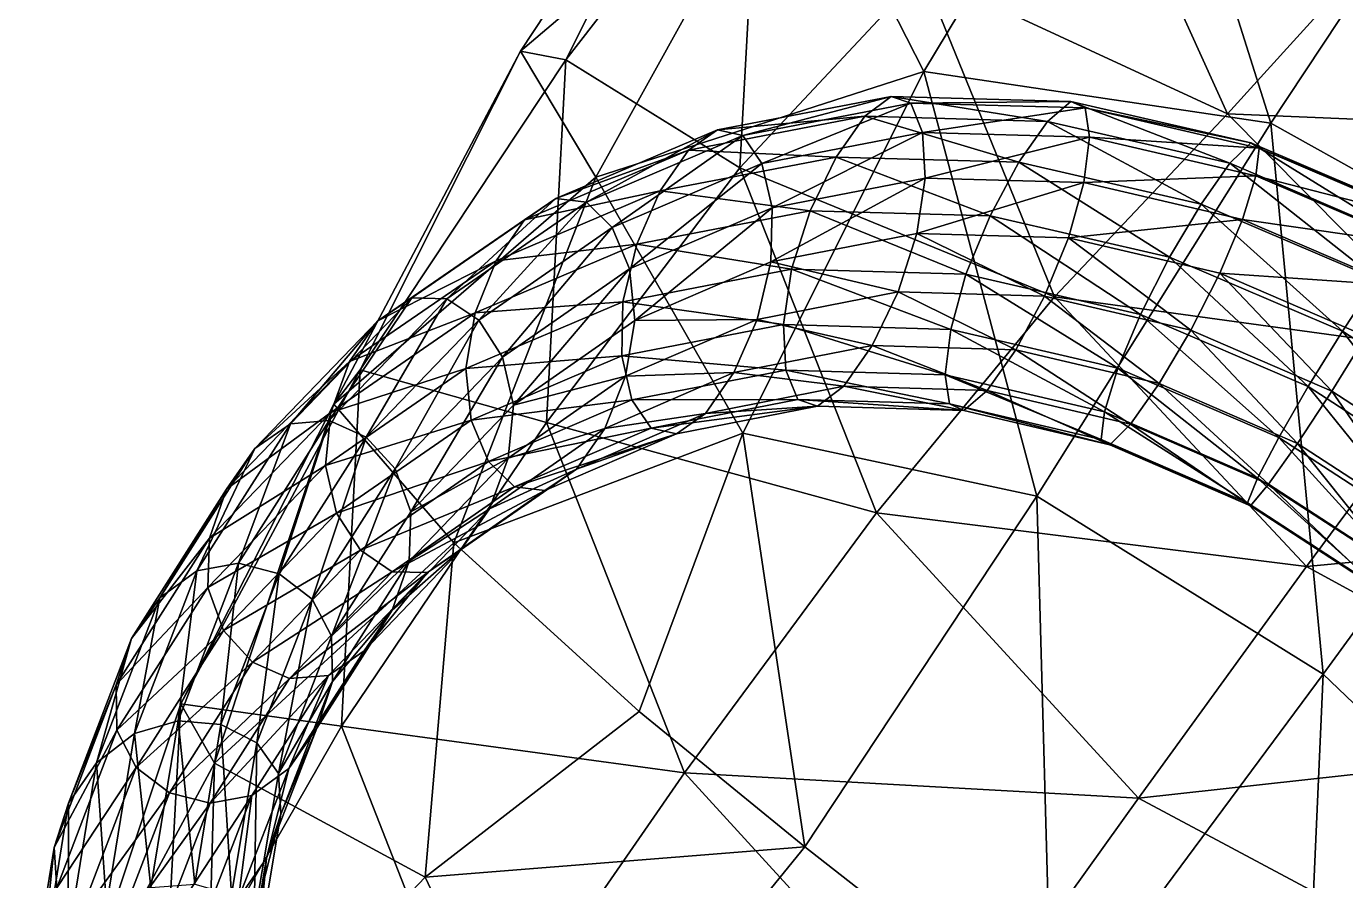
# Model space of a CAD drawing. Extents: x -1.06 to 1.06, y -0.71 to 0.87.
# Drawn here: x -1.055 to -0.7287, y -0.1932 to 0.0182 of the extents above; entities that cross this region are included whole.
import ezdxf

# ---------------------------------------------------------------- set-up
doc = ezdxf.new("R2010")
doc.units = 0

msp = doc.modelspace()

# ---------------------------------------------------------------- linework, layer by layer
for points in [[(-0.83305, 0.00705, 1.13352), (-0.86494, 0.06978, 1.38153), (-0.77936, 0.09611, 1.3518)], [(-0.74716, -0.0057, 1.11317), (-0.83305, 0.00705, 1.13352), (-0.77936, 0.09611, 1.3518)], [(-0.74716, -0.0057, 1.11317), (-0.77936, 0.09611, 1.3518), (-0.68787, 0.08399, 1.33219)], [(-0.86494, 0.06978, 1.38153), (-0.93282, 0.01204, 1.41786), (-0.88138, 0.09001, 1.63383)], [(-0.93282, 0.01204, 1.41786), (-0.92159, 0.00993, 1.67221), (-0.88138, 0.09001, 1.63383)], [(-0.88138, 0.09001, 1.63383), (-0.92159, 0.00993, 1.67221), (-0.87367, 0.07178, 1.85067)], [(-0.66729, -0.0503, 1.10553), (-0.74716, -0.0057, 1.11317), (-0.68787, 0.08399, 1.33219)], [(-0.91419, -0.0191, 1.15972), (-0.93282, 0.01204, 1.41786), (-0.86494, 0.06978, 1.38153)], [(-0.92159, 0.00993, 1.67221), (-0.87853, -0.01681, 1.88276), (-0.87367, 0.07178, 1.85067)], [(-0.83305, 0.00705, 1.13352), (-0.91419, -0.0191, 1.15972), (-0.86494, 0.06978, 1.38153)], [(-0.87367, 0.07178, 1.85067), (-0.87853, -0.01681, 1.88276), (-0.83337, 0.03152, 2.01454)], [(-0.83337, 0.03152, 2.01454), (-0.7579, -0.00339, 2.11817), (-0.78881, 0.06491, 2.09841)], [(-0.78881, 0.06491, 2.09841), (-0.7579, -0.00339, 2.11817), (-0.71544, 0.04339, 2.15685)], [(-0.7579, -0.00339, 2.11817), (-0.65746, -0.00764, 2.16675), (-0.71544, 0.04339, 2.15685)], [(-0.87853, -0.01681, 1.88276), (-0.80071, -0.04872, 2.03551), (-0.83337, 0.03152, 2.01454)], [(-0.83337, 0.03152, 2.01454), (-0.80071, -0.04872, 2.03551), (-0.7579, -0.00339, 2.11817)], [(-0.91419, -0.0191, 1.15972), (-0.97899, -0.0753, 1.1924), (-0.93282, 0.01204, 1.41786)], [(-0.97899, -0.0753, 1.1924), (-0.97243, -0.06675, 1.45643), (-0.93282, 0.01204, 1.41786)], [(-0.93282, 0.01204, 1.41786), (-0.97243, -0.06675, 1.45643), (-0.92159, 0.00993, 1.67221)], [(-0.97243, -0.06675, 1.45643), (-0.92635, -0.07979, 1.70509), (-0.92159, 0.00993, 1.67221)], [(-0.92159, 0.00993, 1.67221), (-0.92635, -0.07979, 1.70509), (-0.87853, -0.01681, 1.88276)], [(-0.87783, -0.08244, 0.94705), (-0.91419, -0.0191, 1.15972), (-0.83305, 0.00705, 1.13352)], [(-0.8051, -0.09803, 0.92313), (-0.87783, -0.08244, 0.94705), (-0.83305, 0.00705, 1.13352)], [(-0.8051, -0.09803, 0.92313), (-0.83305, 0.00705, 1.13352), (-0.74716, -0.0057, 1.11317)], [(-0.84763, -0.00402, 1.07804), (-0.88406, -0.00737, 1.11638), (-0.84114, 0.0009, 1.10276)], [(-0.84114, 0.0009, 1.10276), (-0.88406, -0.00737, 1.11638), (-0.87778, -0.00879, 1.13316)], [(-0.84114, 0.0009, 1.10276), (-0.87778, -0.00879, 1.13316), (-0.83623, -0.00077, 1.11996)], [(-0.80244, -0.00529, 1.06712), (-0.84763, -0.00402, 1.07804), (-0.84114, 0.0009, 1.10276)], [(-0.80244, -0.00529, 1.06712), (-0.84114, 0.0009, 1.10276), (-0.79665, -0.00035, 1.09204)], [(-0.79665, -0.00035, 1.09204), (-0.84114, 0.0009, 1.10276), (-0.83623, -0.00077, 1.11996)], [(-0.83623, -0.00077, 1.11996), (-0.87778, -0.00879, 1.13316), (-0.87308, -0.01574, 1.14096)], [(-0.83623, -0.00077, 1.11996), (-0.87308, -0.01574, 1.14096), (-0.83332, -0.00803, 1.12835)], [(-0.79665, -0.00035, 1.09204), (-0.83623, -0.00077, 1.11996), (-0.79314, -0.00198, 1.10961)], [(-0.79314, -0.00198, 1.10961), (-0.83623, -0.00077, 1.11996), (-0.83332, -0.00803, 1.12835)], [(-0.79314, -0.00198, 1.10961), (-0.83332, -0.00803, 1.12835), (-0.79209, -0.0092, 1.11846)], [(-0.7573, -0.01566, 1.05936), (-0.80244, -0.00529, 1.06712), (-0.79665, -0.00035, 1.09204)], [(-0.7573, -0.01566, 1.05936), (-0.79665, -0.00035, 1.09204), (-0.75218, -0.01057, 1.08445)], [(-0.75218, -0.01057, 1.08445), (-0.79665, -0.00035, 1.09204), (-0.79314, -0.00198, 1.10961)], [(-0.75006, -0.0119, 1.1023), (-0.79314, -0.00198, 1.10961), (-0.79209, -0.0092, 1.11846)], [(-0.75218, -0.01057, 1.08445), (-0.79314, -0.00198, 1.10961), (-0.75006, -0.0119, 1.1023)], [(-0.84763, -0.00402, 1.07804), (-0.89123, -0.01242, 1.09186), (-0.88406, -0.00737, 1.11638)], [(-0.85467, -0.01413, 1.04984), (-0.89123, -0.01242, 1.09186), (-0.84763, -0.00402, 1.07804)], [(-0.80951, -0.0154, 1.03891), (-0.85467, -0.01413, 1.04984), (-0.84763, -0.00402, 1.07804)], [(-0.80951, -0.0154, 1.03891), (-0.84763, -0.00402, 1.07804), (-0.80244, -0.00529, 1.06712)], [(-0.76441, -0.02578, 1.0311), (-0.80951, -0.0154, 1.03891), (-0.80244, -0.00529, 1.06712)], [(-0.73424, -0.14213, 0.91173), (-0.8051, -0.09803, 0.92313), (-0.74716, -0.0057, 1.11317)], [(-0.76441, -0.02578, 1.0311), (-0.80244, -0.00529, 1.06712), (-0.7573, -0.01566, 1.05936)], [(-0.80071, -0.04872, 2.03551), (-0.69923, -0.06265, 2.12704), (-0.7579, -0.00339, 2.11817)], [(-0.7579, -0.00339, 2.11817), (-0.69923, -0.06265, 2.12704), (-0.65746, -0.00764, 2.16675)], [(-0.73424, -0.14213, 0.91173), (-0.74716, -0.0057, 1.11317), (-0.66729, -0.0503, 1.10553)], [(-0.89123, -0.01242, 1.09186), (-0.92402, -0.02438, 1.1323), (-0.88406, -0.00737, 1.11638)], [(-0.88406, -0.00737, 1.11638), (-0.92402, -0.02438, 1.1323), (-0.91647, -0.0253, 1.14859)], [(-0.88406, -0.00737, 1.11638), (-0.91647, -0.0253, 1.14859), (-0.87778, -0.00879, 1.13316)], [(-0.87778, -0.00879, 1.13316), (-0.91647, -0.0253, 1.14859), (-0.91008, -0.03158, 1.15574)], [(-0.87778, -0.00879, 1.13316), (-0.91008, -0.03158, 1.15574), (-0.87308, -0.01574, 1.14096)], [(-0.83332, -0.00803, 1.12835), (-0.87308, -0.01574, 1.14096), (-0.87056, -0.02667, 1.13927)], [(-0.83332, -0.00803, 1.12835), (-0.87056, -0.02667, 1.13927), (-0.83273, -0.01931, 1.12728)], [(-0.79209, -0.0092, 1.11846), (-0.83332, -0.00803, 1.12835), (-0.83273, -0.01931, 1.12728)], [(-0.79209, -0.0092, 1.11846), (-0.83273, -0.01931, 1.12728), (-0.79348, -0.02043, 1.11789)], [(-0.75087, -0.01873, 1.11151), (-0.79209, -0.0092, 1.11846), (-0.79348, -0.02043, 1.11789)], [(-0.75006, -0.0119, 1.1023), (-0.79209, -0.0092, 1.11846), (-0.75087, -0.01873, 1.11151)], [(-0.89825, -0.02252, 1.06364), (-0.93182, -0.02967, 1.10799), (-0.89123, -0.01242, 1.09186)], [(-0.89123, -0.01242, 1.09186), (-0.93182, -0.02967, 1.10799), (-0.92402, -0.02438, 1.1323)], [(-0.85467, -0.01413, 1.04984), (-0.89825, -0.02252, 1.06364), (-0.89123, -0.01242, 1.09186)], [(-0.71387, -0.03426, 1.05492), (-0.7573, -0.01566, 1.05936), (-0.75218, -0.01057, 1.08445)], [(-0.71387, -0.03426, 1.05492), (-0.75218, -0.01057, 1.08445), (-0.70939, -0.02889, 1.08012)], [(-0.70939, -0.02889, 1.08012), (-0.75218, -0.01057, 1.08445), (-0.75006, -0.0119, 1.1023)], [(-0.70861, -0.02967, 1.09816), (-0.75006, -0.0119, 1.1023), (-0.75087, -0.01873, 1.11151)], [(-0.70939, -0.02889, 1.08012), (-0.75006, -0.0119, 1.1023), (-0.70861, -0.02967, 1.09816)], [(-0.87308, -0.01574, 1.14096), (-0.91008, -0.03158, 1.15574), (-0.90579, -0.0418, 1.15332)], [(-0.87308, -0.01574, 1.14096), (-0.90579, -0.0418, 1.15332), (-0.87056, -0.02667, 1.13927)], [(-0.8611, -0.02741, 1.02291), (-0.89825, -0.02252, 1.06364), (-0.85467, -0.01413, 1.04984)], [(-0.81664, -0.02867, 1.01212), (-0.8611, -0.02741, 1.02291), (-0.85467, -0.01413, 1.04984)], [(-0.81664, -0.02867, 1.01212), (-0.85467, -0.01413, 1.04984), (-0.80951, -0.0154, 1.03891)], [(-0.77223, -0.03891, 1.00438), (-0.81664, -0.02867, 1.01212), (-0.80951, -0.0154, 1.03891)], [(-0.77223, -0.03891, 1.00438), (-0.80951, -0.0154, 1.03891), (-0.76441, -0.02578, 1.0311)], [(-0.72102, -0.04436, 1.02661), (-0.76441, -0.02578, 1.0311), (-0.7573, -0.01566, 1.05936)], [(-0.72102, -0.04436, 1.02661), (-0.7573, -0.01566, 1.05936), (-0.71387, -0.03426, 1.05492)], [(-0.94928, -0.10959, 0.96331), (-0.97899, -0.0753, 1.1924), (-0.91419, -0.0191, 1.15972)], [(-0.87783, -0.08244, 0.94705), (-0.94928, -0.10959, 0.96331), (-0.91419, -0.0191, 1.15972)], [(-0.92635, -0.07979, 1.70509), (-0.84471, -0.10215, 1.90452), (-0.87853, -0.01681, 1.88276)], [(-0.87853, -0.01681, 1.88276), (-0.84471, -0.10215, 1.90452), (-0.80071, -0.04872, 2.03551)], [(-0.83273, -0.01931, 1.12728), (-0.87056, -0.02667, 1.13927), (-0.87086, -0.04006, 1.12756)], [(-0.83273, -0.01931, 1.12728), (-0.87086, -0.04006, 1.12756), (-0.83473, -0.03301, 1.11613)], [(-0.79348, -0.02043, 1.11789), (-0.83273, -0.01931, 1.12728), (-0.83473, -0.03301, 1.11613)], [(-0.75087, -0.01873, 1.11151), (-0.79348, -0.02043, 1.11789), (-0.75422, -0.02954, 1.11128)], [(-0.71117, -0.03577, 1.10757), (-0.75087, -0.01873, 1.11151), (-0.75422, -0.02954, 1.11128)], [(-0.70861, -0.02967, 1.09816), (-0.75087, -0.01873, 1.11151), (-0.71117, -0.03577, 1.10757)], [(-0.90403, -0.03569, 1.03647), (-0.93884, -0.03977, 1.07971), (-0.89825, -0.02252, 1.06364)], [(-0.89825, -0.02252, 1.06364), (-0.93884, -0.03977, 1.07971), (-0.93182, -0.02967, 1.10799)], [(-0.8611, -0.02741, 1.02291), (-0.90403, -0.03569, 1.03647), (-0.89825, -0.02252, 1.06364)], [(-0.79348, -0.02043, 1.11789), (-0.83473, -0.03301, 1.11613), (-0.79726, -0.03409, 1.10717)], [(-0.75422, -0.02954, 1.11128), (-0.79348, -0.02043, 1.11789), (-0.79726, -0.03409, 1.10717)], [(-0.93182, -0.02967, 1.10799), (-0.95968, -0.049, 1.14982), (-0.92402, -0.02438, 1.1323)], [(-0.92402, -0.02438, 1.1323), (-0.95968, -0.049, 1.14982), (-0.95099, -0.04918, 1.16559)], [(-0.92402, -0.02438, 1.1323), (-0.95099, -0.04918, 1.16559), (-0.91647, -0.0253, 1.14859)], [(-0.91647, -0.0253, 1.14859), (-0.95099, -0.04918, 1.16559), (-0.94312, -0.05449, 1.17201)], [(-0.91647, -0.0253, 1.14859), (-0.94312, -0.05449, 1.17201), (-0.91008, -0.03158, 1.15574)], [(-0.72951, -0.05724, 0.99991), (-0.77223, -0.03891, 1.00438), (-0.76441, -0.02578, 1.0311)], [(-0.72951, -0.05724, 0.99991), (-0.76441, -0.02578, 1.0311), (-0.72102, -0.04436, 1.02661)], [(-0.87056, -0.02667, 1.13927), (-0.90579, -0.0418, 1.15332), (-0.90449, -0.05456, 1.14095)], [(-0.87056, -0.02667, 1.13927), (-0.90449, -0.05456, 1.14095), (-0.87086, -0.04006, 1.12756)], [(-0.86578, -0.04187, 1.00195), (-0.90403, -0.03569, 1.03647), (-0.8611, -0.02741, 1.02291)], [(-0.8226, -0.04311, 0.99146), (-0.86578, -0.04187, 1.00195), (-0.8611, -0.02741, 1.02291)], [(-0.8226, -0.04311, 0.99146), (-0.8611, -0.02741, 1.02291), (-0.81664, -0.02867, 1.01212)], [(-0.77947, -0.05308, 0.98391), (-0.8226, -0.04311, 0.99146), (-0.81664, -0.02867, 1.01212)], [(-0.77947, -0.05308, 0.98391), (-0.81664, -0.02867, 1.01212), (-0.77223, -0.03891, 1.00438)], [(-0.93884, -0.03977, 1.07971), (-0.96805, -0.05466, 1.12574), (-0.93182, -0.02967, 1.10799)], [(-0.93182, -0.02967, 1.10799), (-0.96805, -0.05466, 1.12574), (-0.95968, -0.049, 1.14982)], [(-0.91008, -0.03158, 1.15574), (-0.94312, -0.05449, 1.17201), (-0.93724, -0.06368, 1.16881)], [(-0.91008, -0.03158, 1.15574), (-0.93724, -0.06368, 1.16881), (-0.90579, -0.0418, 1.15332)], [(-0.75422, -0.02954, 1.11128), (-0.79726, -0.03409, 1.10717), (-0.75978, -0.04283, 1.10086)], [(-0.71642, -0.04581, 1.10756), (-0.75422, -0.02954, 1.11128), (-0.75978, -0.04283, 1.10086)], [(-0.71117, -0.03577, 1.10757), (-0.75422, -0.02954, 1.11128), (-0.71642, -0.04581, 1.10756)], [(-0.90403, -0.03569, 1.03647), (-0.94402, -0.05269, 1.05225), (-0.93884, -0.03977, 1.07971)], [(-0.90747, -0.04992, 1.01509), (-0.94402, -0.05269, 1.05225), (-0.90403, -0.03569, 1.03647)], [(-0.86578, -0.04187, 1.00195), (-0.90747, -0.04992, 1.01509), (-0.90403, -0.03569, 1.03647)], [(-0.83939, -0.04747, 1.09517), (-0.83473, -0.03301, 1.11613), (-0.87086, -0.04006, 1.12756)], [(-0.80321, -0.04853, 1.08651), (-0.83473, -0.03301, 1.11613), (-0.83939, -0.04747, 1.09517)], [(-0.80321, -0.04853, 1.08651), (-0.79726, -0.03409, 1.10717), (-0.83473, -0.03301, 1.11613)], [(-0.76701, -0.057, 1.08039), (-0.79726, -0.03409, 1.10717), (-0.80321, -0.04853, 1.08651)], [(-0.76701, -0.057, 1.08039), (-0.75978, -0.04283, 1.10086), (-0.79726, -0.03409, 1.10717)], [(-0.73799, -0.07091, 0.97954), (-0.77947, -0.05308, 0.98391), (-0.77223, -0.03891, 1.00438)], [(-0.73799, -0.07091, 0.97954), (-0.77223, -0.03891, 1.00438), (-0.72951, -0.05724, 0.99991)], [(-0.94402, -0.05269, 1.05225), (-0.97505, -0.06474, 1.0974), (-0.93884, -0.03977, 1.07971)], [(-0.93884, -0.03977, 1.07971), (-0.97505, -0.06474, 1.0974), (-0.96805, -0.05466, 1.12574)], [(-0.90579, -0.0418, 1.15332), (-0.93724, -0.06368, 1.16881), (-0.93454, -0.0755, 1.15571)], [(-0.90579, -0.0418, 1.15332), (-0.93454, -0.0755, 1.15571), (-0.90449, -0.05456, 1.14095)], [(-0.90747, -0.04992, 1.01509), (-0.86578, -0.04187, 1.00195), (-0.86777, -0.05557, 0.99079)], [(-0.87429, -0.0543, 1.10618), (-0.87086, -0.04006, 1.12756), (-0.90449, -0.05456, 1.14095)], [(-0.83939, -0.04747, 1.09517), (-0.87086, -0.04006, 1.12756), (-0.87429, -0.0543, 1.10618)], [(-0.86578, -0.04187, 1.00195), (-0.82637, -0.05677, 0.98074), (-0.86777, -0.05557, 0.99079)], [(-0.86578, -0.04187, 1.00195), (-0.8226, -0.04311, 0.99146), (-0.82637, -0.05677, 0.98074)], [(-0.8226, -0.04311, 0.99146), (-0.78502, -0.06637, 0.97349), (-0.82637, -0.05677, 0.98074)], [(-0.8226, -0.04311, 0.99146), (-0.77947, -0.05308, 0.98391), (-0.78502, -0.06637, 0.97349)], [(-0.73214, -0.07209, 1.07693), (-0.75978, -0.04283, 1.10086), (-0.76701, -0.057, 1.08039)], [(-0.73214, -0.07209, 1.07693), (-0.72367, -0.05841, 1.0973), (-0.75978, -0.04283, 1.10086)], [(-0.71642, -0.04581, 1.10756), (-0.75978, -0.04283, 1.10086), (-0.72367, -0.05841, 1.0973)], [(-0.69012, -0.08276, 0.99892), (-0.72951, -0.05724, 0.99991), (-0.72102, -0.04436, 1.02661)], [(-0.84581, -0.06075, 1.06822), (-0.83939, -0.04747, 1.09517), (-0.87429, -0.0543, 1.10618)], [(-0.81031, -0.06181, 1.05971), (-0.83939, -0.04747, 1.09517), (-0.84581, -0.06075, 1.06822)], [(-0.84471, -0.10215, 1.90452), (-0.73836, -0.11545, 2.0443), (-0.80071, -0.04872, 2.03551)], [(-0.81031, -0.06181, 1.05971), (-0.80321, -0.04853, 1.08651), (-0.83939, -0.04747, 1.09517)], [(-0.77481, -0.07014, 1.05367), (-0.80321, -0.04853, 1.08651), (-0.81031, -0.06181, 1.05971)], [(-0.77481, -0.07014, 1.05367), (-0.76701, -0.057, 1.08039), (-0.80321, -0.04853, 1.08651)], [(-0.80071, -0.04872, 2.03551), (-0.73836, -0.11545, 2.0443), (-0.69923, -0.06265, 2.12704)], [(-0.96805, -0.05466, 1.12574), (-0.9897, -0.08012, 1.16824), (-0.95968, -0.049, 1.14982)], [(-0.95968, -0.049, 1.14982), (-0.9897, -0.08012, 1.16824), (-0.98008, -0.07935, 1.18344)], [(-0.95968, -0.049, 1.14982), (-0.98008, -0.07935, 1.18344), (-0.95099, -0.04918, 1.16559)], [(-0.95099, -0.04918, 1.16559), (-0.98008, -0.07935, 1.18344), (-0.97097, -0.08341, 1.18911)], [(-0.95099, -0.04918, 1.16559), (-0.97097, -0.08341, 1.18911), (-0.94312, -0.05449, 1.17201)], [(-0.90747, -0.04992, 1.01509), (-0.94632, -0.06647, 1.03037), (-0.94402, -0.05269, 1.05225)], [(-0.94632, -0.06647, 1.03037), (-0.90747, -0.04992, 1.01509), (-0.90776, -0.06331, 1.00337)], [(-0.90747, -0.04992, 1.01509), (-0.86777, -0.05557, 0.99079), (-0.90776, -0.06331, 1.00337)], [(-0.67422, -0.19949, 0.92599), (-0.73424, -0.14213, 0.91173), (-0.66729, -0.0503, 1.10553)], [(-0.97505, -0.06474, 1.0974), (-0.99853, -0.08624, 1.14443), (-0.96805, -0.05466, 1.12574)], [(-0.96805, -0.05466, 1.12574), (-0.99853, -0.08624, 1.14443), (-0.9897, -0.08012, 1.16824)], [(-0.94402, -0.05269, 1.05225), (-0.9797, -0.07731, 1.06962), (-0.97505, -0.06474, 1.0974)], [(-0.94632, -0.06647, 1.03037), (-0.9797, -0.07731, 1.06962), (-0.94402, -0.05269, 1.05225)], [(-0.94312, -0.05449, 1.17201), (-0.97097, -0.08341, 1.18911), (-0.96377, -0.09127, 1.18509)], [(-0.94312, -0.05449, 1.17201), (-0.96377, -0.09127, 1.18509), (-0.93724, -0.06368, 1.16881)], [(-0.90678, -0.06834, 1.11906), (-0.90449, -0.05456, 1.14095), (-0.93454, -0.0755, 1.15571)], [(-0.88005, -0.06746, 1.079), (-0.87429, -0.0543, 1.10618), (-0.90678, -0.06834, 1.11906)], [(-0.87429, -0.0543, 1.10618), (-0.90449, -0.05456, 1.14095), (-0.90678, -0.06834, 1.11906)], [(-0.84581, -0.06075, 1.06822), (-0.87429, -0.0543, 1.10618), (-0.88005, -0.06746, 1.079)], [(-0.77947, -0.05308, 0.98391), (-0.74523, -0.08352, 0.96928), (-0.78502, -0.06637, 0.97349)], [(-0.77947, -0.05308, 0.98391), (-0.73799, -0.07091, 0.97954), (-0.74523, -0.08352, 0.96928)], [(-0.90776, -0.06331, 1.00337), (-0.86777, -0.05557, 0.99079), (-0.86715, -0.06684, 0.98972)], [(-0.86777, -0.05557, 0.99079), (-0.82637, -0.05677, 0.98074), (-0.82773, -0.068, 0.98016)], [(-0.86777, -0.05557, 0.99079), (-0.82773, -0.068, 0.98016), (-0.86715, -0.06684, 0.98972)], [(-0.82637, -0.05677, 0.98074), (-0.78835, -0.07719, 0.97326), (-0.82773, -0.068, 0.98016)], [(-0.82637, -0.05677, 0.98074), (-0.78502, -0.06637, 0.97349), (-0.78835, -0.07719, 0.97326)], [(-0.74061, -0.08497, 1.05023), (-0.76701, -0.057, 1.08039), (-0.77481, -0.07014, 1.05367)], [(-0.74061, -0.08497, 1.05023), (-0.73214, -0.07209, 1.07693), (-0.76701, -0.057, 1.08039)], [(-0.69973, -0.09572, 0.97856), (-0.73799, -0.07091, 0.97954), (-0.72951, -0.05724, 0.99991)], [(-0.69991, -0.09302, 1.07623), (-0.72367, -0.05841, 1.0973), (-0.73214, -0.07209, 1.07693)], [(-0.69973, -0.09572, 0.97856), (-0.72951, -0.05724, 0.99991), (-0.69012, -0.08276, 0.99892)], [(-0.85282, -0.07086, 1.04003), (-0.84581, -0.06075, 1.06822), (-0.88005, -0.06746, 1.079)], [(-0.81736, -0.07192, 1.0315), (-0.84581, -0.06075, 1.06822), (-0.85282, -0.07086, 1.04003)], [(-0.81736, -0.07192, 1.0315), (-0.81031, -0.06181, 1.05971), (-0.84581, -0.06075, 1.06822)], [(-0.7819, -0.08026, 1.0254), (-0.81031, -0.06181, 1.05971), (-0.81736, -0.07192, 1.0315)], [(-0.7819, -0.08026, 1.0254), (-0.77481, -0.07014, 1.05367), (-0.81031, -0.06181, 1.05971)], [(-0.9797, -0.07731, 1.06962), (-1.00552, -0.0963, 1.11605), (-0.97505, -0.06474, 1.0974)], [(-0.97505, -0.06474, 1.0974), (-1.00552, -0.0963, 1.11605), (-0.99853, -0.08624, 1.14443)], [(-0.93724, -0.06368, 1.16881), (-0.96377, -0.09127, 1.18509), (-0.95989, -0.1019, 1.17126)], [(-0.93724, -0.06368, 1.16881), (-0.95989, -0.1019, 1.17126), (-0.93454, -0.0755, 1.15571)], [(-0.94632, -0.06647, 1.03037), (-0.90776, -0.06331, 1.00337), (-0.94501, -0.07923, 1.01799)], [(-0.94501, -0.07923, 1.01799), (-0.90776, -0.06331, 1.00337), (-0.90522, -0.07424, 1.00168)], [(-0.90776, -0.06331, 1.00337), (-0.86715, -0.06684, 0.98972), (-0.90522, -0.07424, 1.00168)], [(-0.73836, -0.11545, 2.0443), (-0.62702, -0.10486, 2.12104), (-0.69923, -0.06265, 2.12704)], [(-0.97899, -0.0753, 1.1924), (-1.01678, -0.14941, 1.23121), (-0.97243, -0.06675, 1.45643)], [(-1.01678, -0.14941, 1.23121), (-0.97703, -0.15497, 1.48954), (-0.97243, -0.06675, 1.45643)], [(-0.94632, -0.06647, 1.03037), (-0.98098, -0.09042, 1.04719), (-0.9797, -0.07731, 1.06962)], [(-0.98098, -0.09042, 1.04719), (-0.94632, -0.06647, 1.03037), (-0.94501, -0.07923, 1.01799)], [(-0.97243, -0.06675, 1.45643), (-0.97703, -0.15497, 1.48954), (-0.92635, -0.07979, 1.70509)], [(-0.91194, -0.08126, 1.09159), (-0.90678, -0.06834, 1.11906), (-0.93581, -0.08861, 1.13328)], [(-0.90678, -0.06834, 1.11906), (-0.93454, -0.0755, 1.15571), (-0.93581, -0.08861, 1.13328)], [(-0.88705, -0.07756, 1.05077), (-0.88005, -0.06746, 1.079), (-0.91194, -0.08126, 1.09159)], [(-0.88005, -0.06746, 1.079), (-0.90678, -0.06834, 1.11906), (-0.91194, -0.08126, 1.09159)], [(-0.90522, -0.07424, 1.00168), (-0.86715, -0.06684, 0.98972), (-0.86422, -0.07411, 0.9981)], [(-0.85282, -0.07086, 1.04003), (-0.88005, -0.06746, 1.079), (-0.88705, -0.07756, 1.05077)], [(-0.86715, -0.06684, 0.98972), (-0.82773, -0.068, 0.98016), (-0.82666, -0.07523, 0.98901)], [(-0.86715, -0.06684, 0.98972), (-0.82666, -0.07523, 0.98901), (-0.86422, -0.07411, 0.9981)], [(-0.82773, -0.068, 0.98016), (-0.78835, -0.07719, 0.97326), (-0.78913, -0.08402, 0.98246)], [(-0.82773, -0.068, 0.98016), (-0.78913, -0.08402, 0.98246), (-0.82666, -0.07523, 0.98901)], [(-0.78502, -0.06637, 0.97349), (-0.75046, -0.09357, 0.96926), (-0.78835, -0.07719, 0.97326)], [(-0.78502, -0.06637, 0.97349), (-0.74523, -0.08352, 0.96928), (-0.75046, -0.09357, 0.96926)], [(-0.8593, -0.07578, 1.0153), (-0.85282, -0.07086, 1.04003), (-0.88705, -0.07756, 1.05077)], [(-0.82314, -0.07686, 1.00658), (-0.85282, -0.07086, 1.04003), (-0.8593, -0.07578, 1.0153)], [(-0.82314, -0.07686, 1.00658), (-0.81736, -0.07192, 1.0315), (-0.85282, -0.07086, 1.04003)], [(-0.74775, -0.09508, 1.02191), (-0.77481, -0.07014, 1.05367), (-0.7819, -0.08026, 1.0254)], [(-0.74775, -0.09508, 1.02191), (-0.74061, -0.08497, 1.05023), (-0.77481, -0.07014, 1.05367)], [(-0.73799, -0.07091, 0.97954), (-0.70852, -0.10734, 0.96835), (-0.74523, -0.08352, 0.96928)], [(-0.73799, -0.07091, 0.97954), (-0.69973, -0.09572, 0.97856), (-0.70852, -0.10734, 0.96835)], [(-0.94501, -0.07923, 1.01799), (-0.90522, -0.07424, 1.00168), (-0.9407, -0.08945, 1.01557)], [(-0.9407, -0.08945, 1.01557), (-0.90522, -0.07424, 1.00168), (-0.90049, -0.08118, 1.00947)], [(-0.90522, -0.07424, 1.00168), (-0.86422, -0.07411, 0.9981), (-0.90049, -0.08118, 1.00947)], [(-0.90049, -0.08118, 1.00947), (-0.86422, -0.07411, 0.9981), (-0.8593, -0.07578, 1.0153)], [(-0.86422, -0.07411, 0.9981), (-0.82666, -0.07523, 0.98901), (-0.82314, -0.07686, 1.00658)], [(-0.86422, -0.07411, 0.9981), (-0.82314, -0.07686, 1.00658), (-0.8593, -0.07578, 1.0153)], [(-0.78701, -0.08535, 1.00032), (-0.81736, -0.07192, 1.0315), (-0.82314, -0.07686, 1.00658)], [(-0.78701, -0.08535, 1.00032), (-0.7819, -0.08026, 1.0254), (-0.81736, -0.07192, 1.0315)], [(-0.709, -0.10552, 1.04952), (-0.73214, -0.07209, 1.07693), (-0.74061, -0.08497, 1.05023)], [(-0.709, -0.10552, 1.04952), (-0.69991, -0.09302, 1.07623), (-0.73214, -0.07209, 1.07693)], [(-1.00848, -0.16412, 0.98816), (-1.01678, -0.14941, 1.23121), (-0.97899, -0.0753, 1.1924)], [(-0.98098, -0.09042, 1.04719), (-1.00971, -0.1084, 1.08796), (-0.9797, -0.07731, 1.06962)], [(-0.9797, -0.07731, 1.06962), (-1.00971, -0.1084, 1.08796), (-1.00552, -0.0963, 1.11605)], [(-0.94928, -0.10959, 0.96331), (-1.00848, -0.16412, 0.98816), (-0.97899, -0.0753, 1.1924)], [(-0.93581, -0.08861, 1.13328), (-0.93454, -0.0755, 1.15571), (-0.95989, -0.1019, 1.17126)], [(-0.88705, -0.07756, 1.05077), (-0.91194, -0.08126, 1.09159), (-0.91894, -0.09135, 1.06331)], [(-0.8942, -0.0826, 1.02625), (-0.88705, -0.07756, 1.05077), (-0.91894, -0.09135, 1.06331)], [(-0.90049, -0.08118, 1.00947), (-0.8593, -0.07578, 1.0153), (-0.8942, -0.0826, 1.02625)], [(-0.8593, -0.07578, 1.0153), (-0.88705, -0.07756, 1.05077), (-0.8942, -0.0826, 1.02625)], [(-0.82666, -0.07523, 0.98901), (-0.78913, -0.08402, 0.98246), (-0.78701, -0.08535, 1.00032)], [(-0.82666, -0.07523, 0.98901), (-0.78701, -0.08535, 1.00032), (-0.82314, -0.07686, 1.00658)], [(-0.78835, -0.07719, 0.97326), (-0.753, -0.09967, 0.97867), (-0.78913, -0.08402, 0.98246)], [(-0.78835, -0.07719, 0.97326), (-0.75046, -0.09357, 0.96926), (-0.753, -0.09967, 0.97867)], [(-0.99853, -0.08624, 1.14443), (-1.01285, -0.11654, 1.18686), (-0.9897, -0.08012, 1.16824)], [(-0.9897, -0.08012, 1.16824), (-1.01285, -0.11654, 1.18686), (-1.00253, -0.11466, 1.20147)], [(-0.9897, -0.08012, 1.16824), (-1.00253, -0.11466, 1.20147), (-0.98008, -0.07935, 1.18344)], [(-0.98008, -0.07935, 1.18344), (-1.00253, -0.11466, 1.20147), (-0.99249, -0.11723, 1.20637)], [(-0.98008, -0.07935, 1.18344), (-0.99249, -0.11723, 1.20637), (-0.97097, -0.08341, 1.18911)], [(-0.98098, -0.09042, 1.04719), (-0.94501, -0.07923, 1.01799), (-0.97827, -0.10224, 1.03409)], [(-0.97827, -0.10224, 1.03409), (-0.94501, -0.07923, 1.01799), (-0.9407, -0.08945, 1.01557)], [(-0.97703, -0.15497, 1.48954), (-0.89222, -0.16648, 1.72683), (-0.92635, -0.07979, 1.70509)], [(-0.9407, -0.08945, 1.01557), (-0.90049, -0.08118, 1.00947), (-0.9343, -0.09572, 1.0227)], [(-0.91894, -0.09135, 1.06331), (-0.91194, -0.08126, 1.09159), (-0.94045, -0.10117, 1.10549)], [(-0.91194, -0.08126, 1.09159), (-0.93581, -0.08861, 1.13328), (-0.94045, -0.10117, 1.10549)], [(-0.9343, -0.09572, 1.0227), (-0.90049, -0.08118, 1.00947), (-0.8942, -0.0826, 1.02625)], [(-0.92635, -0.07979, 1.70509), (-0.89222, -0.16648, 1.72683), (-0.84471, -0.10215, 1.90452)], [(-0.75221, -0.10046, 0.99671), (-0.7819, -0.08026, 1.0254), (-0.78701, -0.08535, 1.00032)], [(-0.75221, -0.10046, 0.99671), (-0.74775, -0.09508, 1.02191), (-0.7819, -0.08026, 1.0254)], [(-0.97097, -0.08341, 1.18911), (-0.99249, -0.11723, 1.20637), (-0.9843, -0.1235, 1.20154)], [(-0.97097, -0.08341, 1.18911), (-0.9843, -0.1235, 1.20154), (-0.96377, -0.09127, 1.18509)], [(-0.90341, -0.15134, 0.83545), (-0.94928, -0.10959, 0.96331), (-0.87783, -0.08244, 0.94705)], [(-0.9343, -0.09572, 1.0227), (-0.8942, -0.0826, 1.02625), (-0.92673, -0.09664, 1.03899)], [(-0.8942, -0.0826, 1.02625), (-0.91894, -0.09135, 1.06331), (-0.92673, -0.09664, 1.03899)], [(-0.86242, -0.1848, 0.79021), (-0.90341, -0.15134, 0.83545), (-0.87783, -0.08244, 0.94705)], [(-0.86242, -0.1848, 0.79021), (-0.87783, -0.08244, 0.94705), (-0.8051, -0.09803, 0.92313)], [(-0.78913, -0.08402, 0.98246), (-0.753, -0.09967, 0.97867), (-0.75221, -0.10046, 0.99671)], [(-0.78913, -0.08402, 0.98246), (-0.75221, -0.10046, 0.99671), (-0.78701, -0.08535, 1.00032)], [(-0.74523, -0.08352, 0.96928), (-0.71547, -0.11629, 0.96838), (-0.75046, -0.09357, 0.96926)], [(-0.74523, -0.08352, 0.96928), (-0.70852, -0.10734, 0.96835), (-0.71547, -0.11629, 0.96838)], [(-0.99853, -0.08624, 1.14443), (-1.02201, -0.1232, 1.16334), (-1.01285, -0.11654, 1.18686)], [(-1.00552, -0.0963, 1.11605), (-1.02201, -0.1232, 1.16334), (-0.99853, -0.08624, 1.14443)], [(-0.71617, -0.11562, 1.02119), (-0.74061, -0.08497, 1.05023), (-0.74775, -0.09508, 1.02191)], [(-0.71617, -0.11562, 1.02119), (-0.709, -0.10552, 1.04952), (-0.74061, -0.08497, 1.05023)], [(-0.98098, -0.09042, 1.04719), (-1.01015, -0.12064, 1.06499), (-1.00971, -0.1084, 1.08796)], [(-1.01015, -0.12064, 1.06499), (-0.98098, -0.09042, 1.04719), (-0.97827, -0.10224, 1.03409)], [(-0.96377, -0.09127, 1.18509), (-0.9843, -0.1235, 1.20154), (-0.97953, -0.1327, 1.18699)], [(-0.96377, -0.09127, 1.18509), (-0.97953, -0.1327, 1.18699), (-0.95989, -0.1019, 1.17126)], [(-0.97827, -0.10224, 1.03409), (-0.9407, -0.08945, 1.01557), (-0.97238, -0.11143, 1.03089)], [(-0.97238, -0.11143, 1.03089), (-0.9407, -0.08945, 1.01557), (-0.9343, -0.09572, 1.0227)], [(-0.93581, -0.08861, 1.13328), (-0.95989, -0.1019, 1.17126), (-0.96032, -0.11414, 1.14828)], [(-0.94045, -0.10117, 1.10549), (-0.93581, -0.08861, 1.13328), (-0.96032, -0.11414, 1.14828)], [(-0.91894, -0.09135, 1.06331), (-0.94045, -0.10117, 1.10549), (-0.94744, -0.11125, 1.07715)], [(-0.92673, -0.09664, 1.03899), (-0.91894, -0.09135, 1.06331), (-0.94744, -0.11125, 1.07715)], [(-0.75046, -0.09357, 0.96926), (-0.71963, -0.12137, 0.97785), (-0.753, -0.09967, 0.97867)], [(-0.75046, -0.09357, 0.96926), (-0.71547, -0.11629, 0.96838), (-0.71963, -0.12137, 0.97785)], [(-1.00552, -0.0963, 1.11605), (-1.02897, -0.13323, 1.13497), (-1.02201, -0.1232, 1.16334)], [(-1.00971, -0.1084, 1.08796), (-1.02897, -0.13323, 1.13497), (-1.00552, -0.0963, 1.11605)], [(-0.97238, -0.11143, 1.03089), (-0.9343, -0.09572, 1.0227), (-0.96449, -0.11673, 1.0373)], [(-0.96449, -0.11673, 1.0373), (-0.9343, -0.09572, 1.0227), (-0.92673, -0.09664, 1.03899)], [(-0.96449, -0.11673, 1.0373), (-0.92673, -0.09664, 1.03899), (-0.9558, -0.1169, 1.05307)], [(-0.92673, -0.09664, 1.03899), (-0.94744, -0.11125, 1.07715), (-0.9558, -0.1169, 1.05307)], [(-0.72005, -0.12137, 0.99594), (-0.74775, -0.09508, 1.02191), (-0.75221, -0.10046, 0.99671)], [(-0.72005, -0.12137, 0.99594), (-0.71617, -0.11562, 1.02119), (-0.74775, -0.09508, 1.02191)], [(-0.80134, -0.23266, 0.7709), (-0.86242, -0.1848, 0.79021), (-0.8051, -0.09803, 0.92313)], [(-0.80134, -0.23266, 0.7709), (-0.8051, -0.09803, 0.92313), (-0.73424, -0.14213, 0.91173)], [(-0.753, -0.09967, 0.97867), (-0.71963, -0.12137, 0.97785), (-0.72005, -0.12137, 0.99594)], [(-0.753, -0.09967, 0.97867), (-0.72005, -0.12137, 0.99594), (-0.75221, -0.10046, 0.99671)], [(-1.01015, -0.12064, 1.06499), (-0.97827, -0.10224, 1.03409), (-1.00626, -0.13127, 1.05115)], [(-1.00626, -0.13127, 1.05115), (-0.97827, -0.10224, 1.03409), (-0.97238, -0.11143, 1.03089)], [(-0.96032, -0.11414, 1.14828), (-0.95989, -0.1019, 1.17126), (-0.97953, -0.1327, 1.18699)], [(-0.94045, -0.10117, 1.10549), (-0.96032, -0.11414, 1.14828), (-0.9645, -0.12623, 1.12019)], [(-0.94744, -0.11125, 1.07715), (-0.94045, -0.10117, 1.10549), (-0.9645, -0.12623, 1.12019)], [(-0.89222, -0.16648, 1.72683), (-0.77991, -0.17276, 1.91335), (-0.84471, -0.10215, 1.90452)], [(-0.84471, -0.10215, 1.90452), (-0.77991, -0.17276, 1.91335), (-0.73836, -0.11545, 2.0443)], [(-0.73836, -0.11545, 2.0443), (-0.65799, -0.15936, 2.03864), (-0.62702, -0.10486, 2.12104)], [(-1.01015, -0.12064, 1.06499), (-1.0328, -0.14477, 1.10662), (-1.00971, -0.1084, 1.08796)], [(-1.00971, -0.1084, 1.08796), (-1.0328, -0.14477, 1.10662), (-1.02897, -0.13323, 1.13497)], [(-0.95635, -0.19233, 0.81638), (-1.00848, -0.16412, 0.98816), (-0.94928, -0.10959, 0.96331)], [(-0.90341, -0.15134, 0.83545), (-0.95635, -0.19233, 0.81638), (-0.94928, -0.10959, 0.96331)], [(-1.00626, -0.13127, 1.05115), (-0.97238, -0.11143, 1.03089), (-0.99906, -0.13912, 1.04713)], [(-0.99906, -0.13912, 1.04713), (-0.97238, -0.11143, 1.03089), (-0.96449, -0.11673, 1.0373)], [(-0.96032, -0.11414, 1.14828), (-0.97953, -0.1327, 1.18699), (-0.97931, -0.1439, 1.1635)], [(-0.9645, -0.12623, 1.12019), (-0.96032, -0.11414, 1.14828), (-0.97931, -0.1439, 1.1635)], [(-0.94744, -0.11125, 1.07715), (-0.9645, -0.12623, 1.12019), (-0.97148, -0.13629, 1.09181)], [(-0.9558, -0.1169, 1.05307), (-0.94744, -0.11125, 1.07715), (-0.97148, -0.13629, 1.09181)], [(-1.02201, -0.1232, 1.16334), (-1.02827, -0.15681, 1.20492), (-1.01285, -0.11654, 1.18686)], [(-1.01285, -0.11654, 1.18686), (-1.02827, -0.15681, 1.20492), (-1.0175, -0.15367, 1.21895)], [(-1.00253, -0.11466, 1.20147), (-1.0175, -0.15367, 1.21895), (-1.00687, -0.15458, 1.2231)], [(-1.01285, -0.11654, 1.18686), (-1.0175, -0.15367, 1.21895), (-1.00253, -0.11466, 1.20147)], [(-1.00253, -0.11466, 1.20147), (-1.00687, -0.15458, 1.2231), (-0.99249, -0.11723, 1.20637)], [(-0.99249, -0.11723, 1.20637), (-1.00687, -0.15458, 1.2231), (-0.99804, -0.15907, 1.2175)], [(-0.99906, -0.13912, 1.04713), (-0.96449, -0.11673, 1.0373), (-0.98994, -0.14317, 1.05279)], [(-0.99249, -0.11723, 1.20637), (-0.99804, -0.15907, 1.2175), (-0.9843, -0.1235, 1.20154)], [(-0.98994, -0.14317, 1.05279), (-0.96449, -0.11673, 1.0373), (-0.9558, -0.1169, 1.05307)], [(-0.98994, -0.14317, 1.05279), (-0.9558, -0.1169, 1.05307), (-0.9803, -0.1424, 1.06799)], [(-0.9558, -0.1169, 1.05307), (-0.97148, -0.13629, 1.09181), (-0.9803, -0.1424, 1.06799)], [(-0.77991, -0.17276, 1.91335), (-0.65799, -0.15936, 2.03864), (-0.73836, -0.11545, 2.0443)], [(-1.01015, -0.12064, 1.06499), (-1.03259, -0.15597, 1.08314), (-1.0328, -0.14477, 1.10662)], [(-1.03259, -0.15597, 1.08314), (-1.01015, -0.12064, 1.06499), (-1.00626, -0.13127, 1.05115)], [(-1.02897, -0.13323, 1.13497), (-1.03763, -0.16407, 1.18171), (-1.02201, -0.1232, 1.16334)], [(-1.02201, -0.1232, 1.16334), (-1.03763, -0.16407, 1.18171), (-1.02827, -0.15681, 1.20492)], [(-0.9843, -0.1235, 1.20154), (-0.99804, -0.15907, 1.2175), (-0.99268, -0.16667, 1.20226)], [(-0.9843, -0.1235, 1.20154), (-0.99268, -0.16667, 1.20226), (-0.97953, -0.1327, 1.18699)], [(-0.97148, -0.13629, 1.09181), (-0.9645, -0.12623, 1.12019), (-0.98313, -0.15543, 1.13514)], [(-0.9645, -0.12623, 1.12019), (-0.97931, -0.1439, 1.1635), (-0.98313, -0.15543, 1.13514)], [(-1.0328, -0.14477, 1.10662), (-1.04455, -0.17405, 1.15338), (-1.02897, -0.13323, 1.13497)], [(-1.02897, -0.13323, 1.13497), (-1.04455, -0.17405, 1.15338), (-1.03763, -0.16407, 1.18171)], [(-1.03259, -0.15597, 1.08314), (-1.00626, -0.13127, 1.05115), (-1.02781, -0.16517, 1.06858)], [(-1.02781, -0.16517, 1.06858), (-1.00626, -0.13127, 1.05115), (-0.99906, -0.13912, 1.04713)], [(-0.97931, -0.1439, 1.1635), (-0.97953, -0.1327, 1.18699), (-0.99268, -0.16667, 1.20226)], [(-0.9803, -0.1424, 1.06799), (-0.97148, -0.13629, 1.09181), (-0.99008, -0.16545, 1.10677)], [(-0.97148, -0.13629, 1.09181), (-0.98313, -0.15543, 1.13514), (-0.99008, -0.16545, 1.10677)], [(-1.02781, -0.16517, 1.06858), (-0.99906, -0.13912, 1.04713), (-1.01961, -0.17143, 1.06375)], [(-1.01961, -0.17143, 1.06375), (-0.99906, -0.13912, 1.04713), (-0.98994, -0.14317, 1.05279)], [(-1.01961, -0.17143, 1.06375), (-0.98994, -0.14317, 1.05279), (-1.00957, -0.174, 1.06864)], [(-1.00957, -0.174, 1.06864), (-0.98994, -0.14317, 1.05279), (-0.9803, -0.1424, 1.06799)], [(-1.00957, -0.174, 1.06864), (-0.9803, -0.1424, 1.06799), (-0.99924, -0.17211, 1.08326)], [(-0.9803, -0.1424, 1.06799), (-0.99008, -0.16545, 1.10677), (-0.99924, -0.17211, 1.08326)], [(-0.74033, -0.27945, 0.79288), (-0.80134, -0.23266, 0.7709), (-0.73424, -0.14213, 0.91173)], [(-0.74033, -0.27945, 0.79288), (-0.73424, -0.14213, 0.91173), (-0.67422, -0.19949, 0.92599)], [(-1.0328, -0.14477, 1.10662), (-1.04814, -0.18496, 1.12479), (-1.04455, -0.17405, 1.15338)], [(-1.03259, -0.15597, 1.08314), (-1.04814, -0.18496, 1.12479), (-1.0328, -0.14477, 1.10662)], [(-0.97931, -0.1439, 1.1635), (-0.99268, -0.16667, 1.20226), (-0.99203, -0.17671, 1.1783)], [(-0.98313, -0.15543, 1.13514), (-0.97931, -0.1439, 1.1635), (-0.99203, -0.17671, 1.1783)], [(-1.04337, -0.2291, 1.02887), (-1.02122, -0.23197, 1.26464), (-1.01678, -0.14941, 1.23121)], [(-1.00848, -0.16412, 0.98816), (-1.04337, -0.2291, 1.02887), (-1.01678, -0.14941, 1.23121)], [(-1.01678, -0.14941, 1.23121), (-1.02122, -0.23197, 1.26464), (-0.97703, -0.15497, 1.48954)], [(-0.86242, -0.1848, 0.79021), (-0.95635, -0.19233, 0.81638), (-0.90341, -0.15134, 0.83545)], [(-1.03259, -0.15597, 1.08314), (-1.04749, -0.19499, 1.10084), (-1.04814, -0.18496, 1.12479)], [(-1.04749, -0.19499, 1.10084), (-1.03259, -0.15597, 1.08314), (-1.02781, -0.16517, 1.06858)], [(-1.02827, -0.15681, 1.20492), (-1.02425, -0.1949, 1.23515), (-1.0175, -0.15367, 1.21895)], [(-1.0175, -0.15367, 1.21895), (-1.02425, -0.1949, 1.23515), (-1.01337, -0.19404, 1.23861)], [(-1.02122, -0.23197, 1.26464), (-0.94347, -0.24067, 1.51028), (-0.97703, -0.15497, 1.48954)], [(-1.0175, -0.15367, 1.21895), (-1.01337, -0.19404, 1.23861), (-1.00687, -0.15458, 1.2231)], [(-1.00687, -0.15458, 1.2231), (-1.01337, -0.19404, 1.23861), (-1.00427, -0.19663, 1.23228)], [(-1.00687, -0.15458, 1.2231), (-1.00427, -0.19663, 1.23228), (-0.99804, -0.15907, 1.2175)], [(-0.99008, -0.16545, 1.10677), (-0.98313, -0.15543, 1.13514), (-0.99561, -0.18761, 1.14972)], [(-0.98313, -0.15543, 1.13514), (-0.99203, -0.17671, 1.1783), (-0.99561, -0.18761, 1.14972)], [(-0.97703, -0.15497, 1.48954), (-0.94347, -0.24067, 1.51028), (-0.89222, -0.16648, 1.72683)], [(-1.03763, -0.16407, 1.18171), (-1.03519, -0.19937, 1.22166), (-1.02827, -0.15681, 1.20492)], [(-1.02827, -0.15681, 1.20492), (-1.03519, -0.19937, 1.22166), (-1.02425, -0.1949, 1.23515)], [(-0.99804, -0.15907, 1.2175), (-1.00427, -0.19663, 1.23228), (-0.99866, -0.20254, 1.21641)], [(-0.99804, -0.15907, 1.2175), (-0.99866, -0.20254, 1.21641), (-0.99268, -0.16667, 1.20226)], [(-0.77991, -0.17276, 1.91335), (-0.69519, -0.21806, 1.9078), (-0.65799, -0.15936, 2.03864)], [(-1.04749, -0.19499, 1.10084), (-1.02781, -0.16517, 1.06858), (-1.04213, -0.2026, 1.0856)], [(-1.04455, -0.17405, 1.15338), (-1.04463, -0.20728, 1.19874), (-1.03763, -0.16407, 1.18171)], [(-1.03763, -0.16407, 1.18171), (-1.04463, -0.20728, 1.19874), (-1.03519, -0.19937, 1.22166)], [(-1.0108, -0.24946, 0.82927), (-1.04337, -0.2291, 1.02887), (-1.00848, -0.16412, 0.98816)], [(-1.04213, -0.2026, 1.0856), (-1.02781, -0.16517, 1.06858), (-1.01961, -0.17143, 1.06375)], [(-0.95635, -0.19233, 0.81638), (-1.0108, -0.24946, 0.82927), (-1.00848, -0.16412, 0.98816)], [(-0.99008, -0.16545, 1.10677), (-0.99561, -0.18761, 1.14972), (-1.00253, -0.19759, 1.12138)], [(-0.99924, -0.17211, 1.08326), (-0.99008, -0.16545, 1.10677), (-1.00253, -0.19759, 1.12138)], [(-0.99203, -0.17671, 1.1783), (-0.99268, -0.16667, 1.20226), (-0.99866, -0.20254, 1.21641)], [(-0.94347, -0.24067, 1.51028), (-0.82673, -0.23818, 1.73545), (-0.89222, -0.16648, 1.72683)], [(-0.89222, -0.16648, 1.72683), (-0.82673, -0.23818, 1.73545), (-0.77991, -0.17276, 1.91335)], [(-1.04213, -0.2026, 1.0856), (-1.01961, -0.17143, 1.06375), (-1.03329, -0.20708, 1.07999)], [(-1.03329, -0.20708, 1.07999), (-1.01961, -0.17143, 1.06375), (-1.00957, -0.174, 1.06864)], [(-1.02266, -0.20799, 1.08414), (-1.00957, -0.174, 1.06864), (-0.99924, -0.17211, 1.08326)], [(-1.02266, -0.20799, 1.08414), (-0.99924, -0.17211, 1.08326), (-1.01189, -0.20485, 1.09817)], [(-0.99924, -0.17211, 1.08326), (-1.00253, -0.19759, 1.12138), (-1.01189, -0.20485, 1.09817)], [(-0.82673, -0.23818, 1.73545), (-0.69519, -0.21806, 1.9078), (-0.77991, -0.17276, 1.91335)], [(-1.04814, -0.18496, 1.12479), (-1.05153, -0.21722, 1.17045), (-1.04455, -0.17405, 1.15338)], [(-1.04455, -0.17405, 1.15338), (-1.05153, -0.21722, 1.17045), (-1.04463, -0.20728, 1.19874)], [(-1.03329, -0.20708, 1.07999), (-1.00957, -0.174, 1.06864), (-1.02266, -0.20799, 1.08414)], [(-0.99203, -0.17671, 1.1783), (-0.99866, -0.20254, 1.21641), (-0.99781, -0.21134, 1.19202)], [(-0.99561, -0.18761, 1.14972), (-0.99203, -0.17671, 1.1783), (-0.99781, -0.21134, 1.19202)], [(-1.04814, -0.18496, 1.12479), (-1.055, -0.22745, 1.14165), (-1.05153, -0.21722, 1.17045)], [(-1.04749, -0.19499, 1.10084), (-1.055, -0.22745, 1.14165), (-1.04814, -0.18496, 1.12479)], [(-0.86242, -0.1848, 0.79021), (-0.92408, -0.26062, 0.72984), (-0.95635, -0.19233, 0.81638)], [(-0.80134, -0.23266, 0.7709), (-0.92408, -0.26062, 0.72984), (-0.86242, -0.1848, 0.79021)], [(-1.00253, -0.19759, 1.12138), (-0.99561, -0.18761, 1.14972), (-1.00128, -0.22158, 1.16323)], [(-0.99561, -0.18761, 1.14972), (-0.99781, -0.21134, 1.19202), (-1.00128, -0.22158, 1.16323)], [(-0.92408, -0.26062, 0.72984), (-1.0108, -0.24946, 0.82927), (-0.95635, -0.19233, 0.81638)]]:
    msp.add_3dface(points)

doc.saveas('drawing.dxf')
